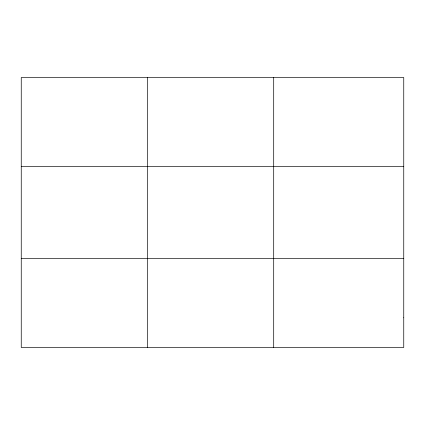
<?xml version="1.0" encoding="UTF-8"?>
<svg xmlns="http://www.w3.org/2000/svg" width="425" height="425" viewBox="0 0 425 425"><rect width="100%" height="100%" fill="white"/><g stroke="black" fill="none" stroke-linecap="round" stroke-linejoin="round"><path stroke-width="0.64" d="M147.475 77.536L147.475 347.464M273.7 77.536L273.7 347.464M21.25 166.611L403.75 166.611M21.25 258.389L403.75 258.389M403.75 317.772L403.75 347.464L21.25 347.464L21.25 77.536L403.75 77.536L403.75 317.772"/></g></svg>
